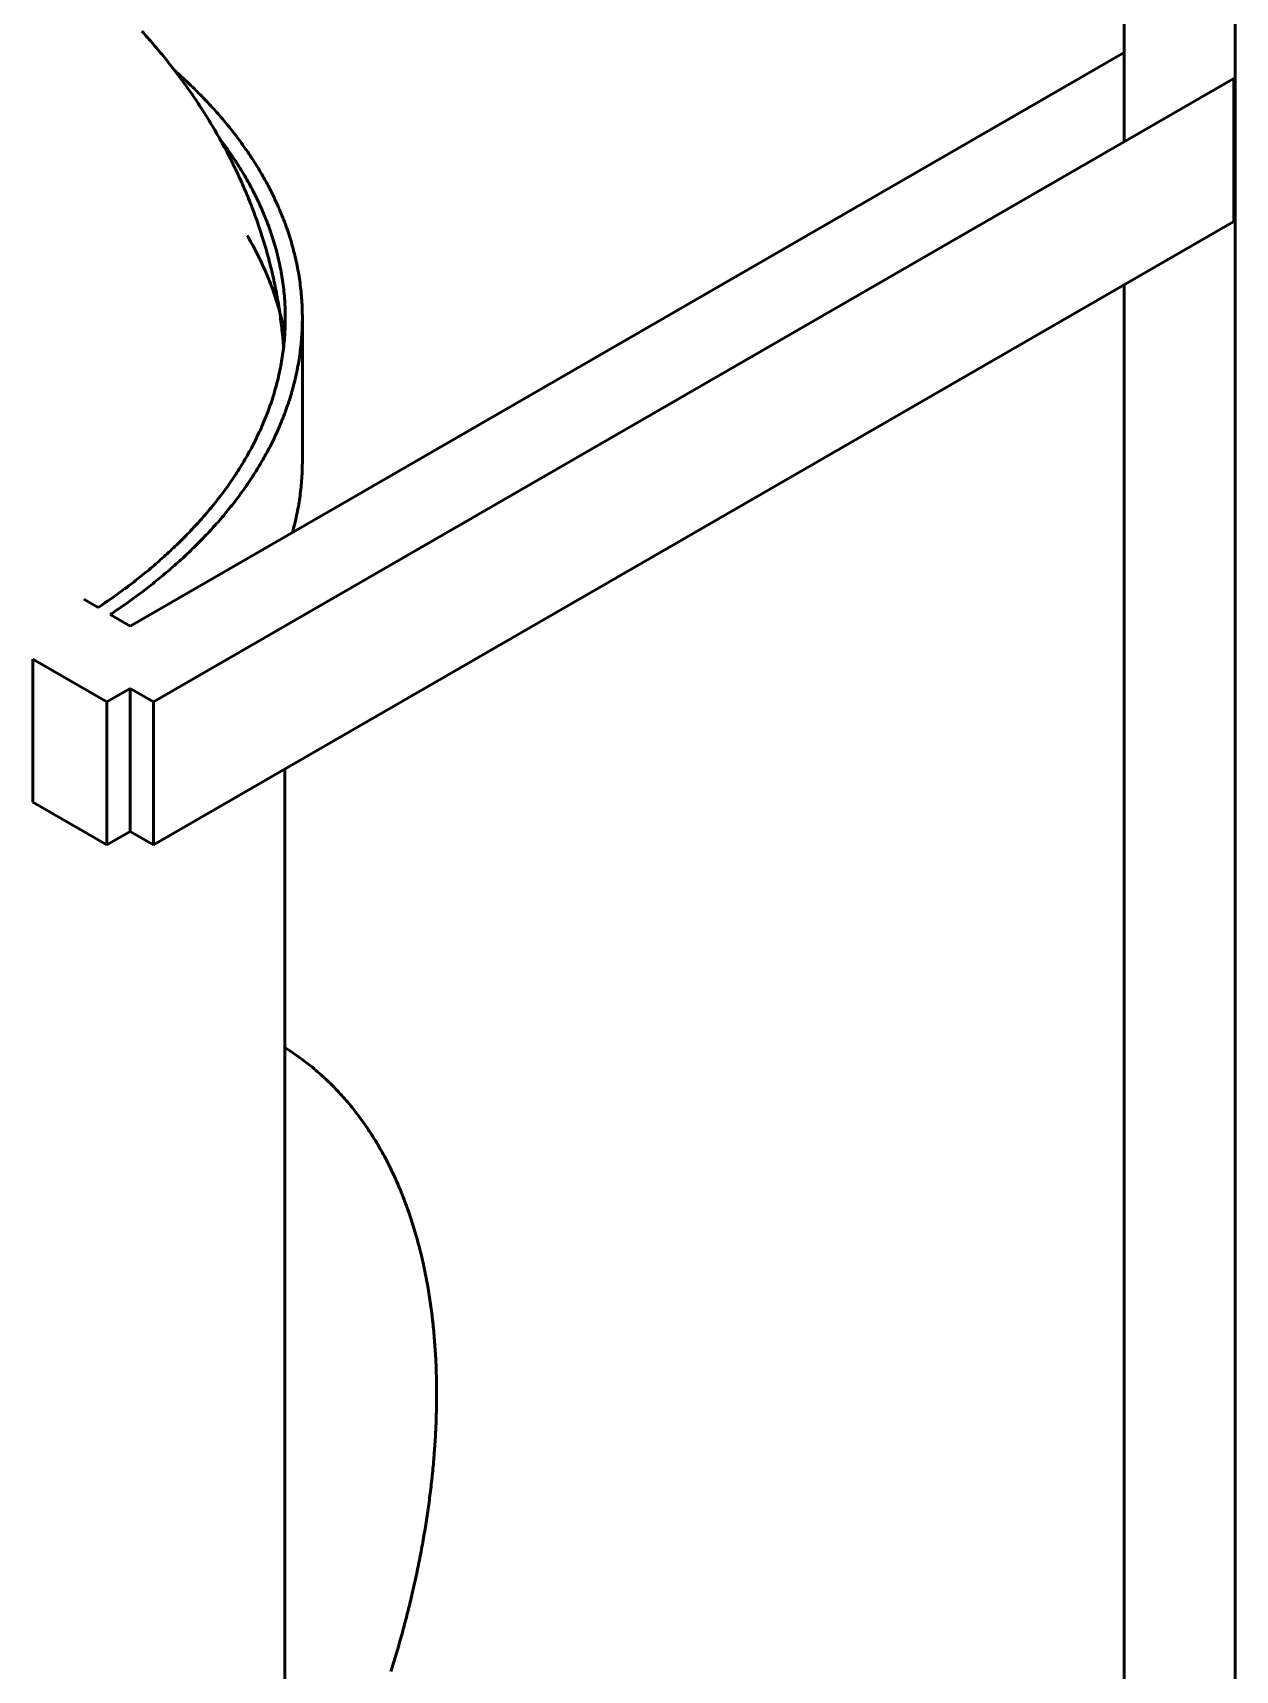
# Model space of a CAD drawing. Header units: millimetres. Extents: x 0 to 594, y 0 to 420.
# Drawn here: x 489.08 to 516.55, y 237.43 to 274.85 of the extents above; entities that cross this region are included whole.
import ezdxf

# ---------------------------------------------------------------- set-up
doc = ezdxf.new("R2010")
doc.units = ezdxf.units.MM
doc.layers.add('01-VISIBLE', color=7, linetype='CONTINUOUS', lineweight=50)

msp = doc.modelspace()

# ---------------------------------------------------------------- linework, layer by layer
at = {"layer": '01-VISIBLE'}
for p, q in [((514.005, 272.361), (514.005, 298.434)), ((516.545, 233.046), (516.545, 298.434)), ((491.304, 261.295), (514.005, 274.402)), ((491.835, 259.56), (516.513, 273.808)), ((516.513, 270.542), (516.513, 273.808)), ((491.835, 256.294), (516.513, 270.542)), ((514.005, 234.198), (514.005, 269.095)), ((495.239, 265.072), (495.239, 268.338)), ((490.244, 261.908), (490.573, 261.718)), ((490.849, 261.558), (491.304, 261.295)), ((489.081, 260.538), (490.774, 259.56)), ((489.081, 257.272), (489.081, 260.538)), ((490.774, 259.56), (491.304, 259.867)), ((491.304, 256.601), (491.304, 259.867)), ((491.304, 259.867), (491.835, 259.56)), ((490.774, 256.294), (490.774, 259.56)), ((491.835, 256.294), (491.835, 259.56)), ((494.839, 229.833), (494.839, 258.029)), ((489.081, 257.272), (490.774, 256.294)), ((490.774, 256.294), (491.304, 256.601)), ((491.304, 256.601), (491.835, 256.294))]:
    msp.add_line(p, q, dxfattribs=at)
for points in [[(494.81, 267.664), (494.806, 267.714), (494.802, 267.764), (494.798, 267.814), (494.794, 267.864), (494.789, 267.914), (494.784, 267.964), (494.779, 268.014), (494.773, 268.063), (494.768, 268.113), (494.762, 268.163), (494.756, 268.213), (494.75, 268.262), (494.743, 268.312), (494.736, 268.362), (494.729, 268.411), (494.722, 268.461), (494.715, 268.51), (494.707, 268.56), (494.699, 268.609), (494.691, 268.659), (494.683, 268.708), (494.674, 268.757), (494.666, 268.807), (494.657, 268.856), (494.647, 268.905), (494.638, 268.954), (494.628, 269.004), (494.618, 269.053), (494.608, 269.102), (494.598, 269.151), (494.587, 269.2), (494.577, 269.249), (494.566, 269.297), (494.554, 269.346), (494.543, 269.395), (494.531, 269.444), (494.52, 269.492), (494.507, 269.541), (494.495, 269.59), (494.483, 269.638), (494.47, 269.687), (494.457, 269.735), (494.444, 269.783), (494.431, 269.832), (494.417, 269.88), (494.403, 269.928), (494.389, 269.976), (494.375, 270.024), (494.361, 270.072), (494.346, 270.12), (494.331, 270.168), (494.316, 270.216), (494.301, 270.263), (494.285, 270.311), (494.27, 270.358), (494.254, 270.406), (494.238, 270.453), (494.221, 270.501), (494.205, 270.548), (494.188, 270.595), (494.171, 270.642), (494.154, 270.689), (494.137, 270.736), (494.119, 270.783), (494.102, 270.83), (494.084, 270.877), (494.066, 270.924), (494.047, 270.97), (494.029, 271.017), (494.01, 271.063), (493.991, 271.11), (493.972, 271.156), (493.953, 271.202), (493.933, 271.248), (493.913, 271.294), (493.894, 271.34), (493.874, 271.386), (493.853, 271.432), (493.833, 271.478), (493.812, 271.523), (493.791, 271.569), (493.77, 271.614), (493.749, 271.66), (493.728, 271.705), (493.706, 271.75), (493.684, 271.795), (493.662, 271.84), (493.64, 271.885), (493.618, 271.93), (493.595, 271.975), (493.572, 272.019), (493.55, 272.064), (493.527, 272.108), (493.503, 272.153), (493.48, 272.197), (493.456, 272.241), (493.432, 272.285), (493.408, 272.329), (493.384, 272.373), (493.36, 272.417), (493.336, 272.461), (493.311, 272.504), (493.286, 272.548), (493.261, 272.591), (493.236, 272.634), (493.21, 272.678), (493.185, 272.721), (493.159, 272.764), (493.133, 272.807), (493.107, 272.849), (493.081, 272.892), (493.055, 272.935), (493.028, 272.977), (493.002, 273.019), (492.975, 273.062), (492.948, 273.104), (492.92, 273.146), (492.893, 273.188), (492.866, 273.23), (492.838, 273.272), (492.81, 273.313), (492.782, 273.355), (492.754, 273.396), (492.726, 273.437), (492.697, 273.479), (492.669, 273.52), (492.64, 273.561), (492.611, 273.602), (492.582, 273.642), (492.552, 273.683), (492.523, 273.724), (492.494, 273.764), (492.464, 273.804), (492.434, 273.845), (492.404, 273.885), (492.374, 273.925), (492.344, 273.965), (492.313, 274.004), (492.283, 274.044), (492.252, 274.084), (492.221, 274.123), (492.19, 274.162), (492.159, 274.202), (492.128, 274.241), (492.096, 274.28), (492.064, 274.319), (492.033, 274.357), (492.001, 274.396), (491.969, 274.435), (491.937, 274.473), (491.905, 274.511), (491.872, 274.55), (491.84, 274.588), (491.807, 274.626), (491.774, 274.663), (491.741, 274.701), (491.708, 274.739), (491.675, 274.776), (491.641, 274.814), (491.608, 274.851), (491.574, 274.888)], [(495.239, 268.338), (495.239, 268.388), (495.238, 268.438), (495.237, 268.488), (495.235, 268.538), (495.234, 268.588), (495.231, 268.638), (495.229, 268.688), (495.225, 268.738), (495.222, 268.788), (495.218, 268.838), (495.213, 268.888), (495.209, 268.937), (495.203, 268.987), (495.198, 269.037), (495.192, 269.087), (495.185, 269.136), (495.178, 269.186), (495.171, 269.235), (495.164, 269.285), (495.155, 269.334), (495.147, 269.384), (495.138, 269.433), (495.129, 269.482), (495.119, 269.531), (495.109, 269.58), (495.099, 269.629), (495.088, 269.678), (495.076, 269.727), (495.065, 269.775), (495.053, 269.824), (495.04, 269.873), (495.028, 269.921), (495.014, 269.969), (495.001, 270.017), (494.987, 270.065), (494.973, 270.113), (494.958, 270.161), (494.943, 270.209), (494.928, 270.257), (494.912, 270.304), (494.896, 270.352), (494.879, 270.399), (494.862, 270.446), (494.845, 270.493), (494.828, 270.54), (494.81, 270.587), (494.792, 270.633), (494.773, 270.68), (494.754, 270.726), (494.735, 270.772), (494.715, 270.819), (494.696, 270.864), (494.675, 270.91), (494.655, 270.956), (494.634, 271.001), (494.613, 271.047), (494.591, 271.092), (494.57, 271.137), (494.548, 271.182), (494.525, 271.227), (494.502, 271.271), (494.479, 271.316), (494.456, 271.36), (494.433, 271.404), (494.409, 271.448), (494.385, 271.492), (494.36, 271.536), (494.335, 271.579), (494.31, 271.623), (494.285, 271.666), (494.26, 271.709), (494.234, 271.752), (494.208, 271.795), (494.181, 271.837), (494.155, 271.88), (494.128, 271.922), (494.101, 271.964), (494.073, 272.006), (494.046, 272.048), (494.018, 272.089), (493.99, 272.131), (493.961, 272.172), (493.933, 272.213), (493.904, 272.254), (493.875, 272.295), (493.846, 272.335), (493.816, 272.376), (493.786, 272.416), (493.756, 272.456), (493.726, 272.496), (493.696, 272.536), (493.665, 272.575), (493.634, 272.615), (493.603, 272.654), (493.572, 272.693), (493.54, 272.732), (493.509, 272.771), (493.477, 272.809), (493.445, 272.848), (493.412, 272.886), (493.38, 272.924), (493.347, 272.962), (493.314, 272.999), (493.281, 273.037), (493.248, 273.074), (493.214, 273.112), (493.181, 273.149), (493.147, 273.186), (493.113, 273.223), (493.079, 273.259), (493.045, 273.296), (493.01, 273.332), (492.975, 273.368), (492.941, 273.404), (492.906, 273.44), (492.87, 273.475), (492.835, 273.511), (492.8, 273.546), (492.764, 273.581), (492.728, 273.616), (492.692, 273.651), (492.656, 273.686), (492.62, 273.72), (492.583, 273.754), (492.547, 273.788), (492.51, 273.823), (492.473, 273.856), (492.436, 273.89), (492.399, 273.924), (492.362, 273.957), (492.324, 273.99)], [(494.849, 268.338), (494.849, 268.388), (494.848, 268.438), (494.847, 268.488), (494.845, 268.539), (494.843, 268.589), (494.841, 268.639), (494.838, 268.689), (494.835, 268.739), (494.831, 268.79), (494.827, 268.84), (494.823, 268.89), (494.818, 268.94), (494.812, 268.99), (494.807, 269.04), (494.8, 269.089), (494.794, 269.139), (494.787, 269.189), (494.779, 269.239), (494.771, 269.288), (494.763, 269.338), (494.754, 269.387), (494.745, 269.437), (494.735, 269.486), (494.726, 269.535), (494.715, 269.584), (494.704, 269.634), (494.693, 269.683), (494.682, 269.731), (494.67, 269.78), (494.657, 269.829), (494.645, 269.878), (494.631, 269.926), (494.618, 269.974), (494.604, 270.023), (494.59, 270.071), (494.575, 270.119), (494.56, 270.167), (494.544, 270.215), (494.529, 270.262), (494.512, 270.31), (494.496, 270.357), (494.479, 270.405), (494.462, 270.452), (494.444, 270.499), (494.426, 270.546), (494.408, 270.593), (494.389, 270.639), (494.37, 270.686), (494.351, 270.732), (494.331, 270.778), (494.311, 270.825), (494.29, 270.87), (494.27, 270.916), (494.249, 270.962), (494.227, 271.007), (494.206, 271.053), (494.184, 271.098), (494.161, 271.143), (494.139, 271.188), (494.116, 271.232), (494.092, 271.277), (494.069, 271.321), (494.045, 271.366), (494.021, 271.41), (493.996, 271.454), (493.972, 271.497), (493.947, 271.541), (493.921, 271.584), (493.896, 271.628), (493.87, 271.671), (493.844, 271.714), (493.817, 271.756), (493.791, 271.799), (493.764, 271.841), (493.736, 271.884), (493.709, 271.926), (493.681, 271.968), (493.653, 272.009), (493.625, 272.051), (493.597, 272.092), (493.568, 272.133), (493.539, 272.174), (493.51, 272.215), (493.48, 272.256), (493.45, 272.297), (493.42, 272.337), (493.39, 272.377), (493.36, 272.417)], [(494.837, 267.96), (494.827, 268.009), (494.818, 268.059), (494.808, 268.109), (494.797, 268.158), (494.786, 268.208), (494.775, 268.257), (494.764, 268.306), (494.752, 268.355), (494.739, 268.404), (494.726, 268.453), (494.713, 268.502), (494.7, 268.551), (494.686, 268.599), (494.672, 268.648), (494.657, 268.696), (494.642, 268.745), (494.626, 268.793), (494.611, 268.841), (494.594, 268.889), (494.578, 268.937), (494.561, 268.984), (494.544, 269.032), (494.526, 269.079), (494.508, 269.127), (494.49, 269.174), (494.471, 269.221), (494.452, 269.268), (494.433, 269.315), (494.414, 269.361), (494.394, 269.408), (494.373, 269.454), (494.353, 269.5), (494.332, 269.546), (494.31, 269.592), (494.289, 269.638), (494.267, 269.683), (494.245, 269.729), (494.222, 269.774), (494.199, 269.819), (494.176, 269.864), (494.153, 269.909), (494.129, 269.954), (494.105, 269.998), (494.08, 270.043), (494.056, 270.087), (494.031, 270.131), (494.006, 270.175), (493.98, 270.218)], [(490.573, 261.718), (490.614, 261.746), (490.656, 261.774), (490.697, 261.802), (490.738, 261.83), (490.78, 261.858), (490.821, 261.887), (490.862, 261.916), (490.903, 261.944), (490.944, 261.973), (490.984, 262.003), (491.025, 262.032), (491.065, 262.061), (491.106, 262.091), (491.146, 262.121), (491.186, 262.15), (491.226, 262.18), (491.266, 262.211), (491.306, 262.241), (491.346, 262.271), (491.386, 262.302), (491.425, 262.333), (491.464, 262.364), (491.504, 262.395), (491.543, 262.426), (491.582, 262.457), (491.621, 262.489), (491.659, 262.521), (491.698, 262.552), (491.737, 262.584), (491.775, 262.617), (491.813, 262.649), (491.851, 262.681), (491.889, 262.714), (491.927, 262.747), (491.965, 262.78), (492.002, 262.813), (492.04, 262.846), (492.077, 262.879), (492.114, 262.913), (492.151, 262.947), (492.188, 262.981), (492.225, 263.015), (492.261, 263.049), (492.298, 263.083), (492.334, 263.118), (492.37, 263.152), (492.406, 263.187), (492.442, 263.222), (492.477, 263.258), (492.513, 263.293), (492.548, 263.328), (492.583, 263.364), (492.618, 263.4), (492.653, 263.436), (492.687, 263.472), (492.722, 263.509), (492.756, 263.545), (492.79, 263.582), (492.824, 263.619), (492.858, 263.656), (492.891, 263.693), (492.925, 263.73), (492.958, 263.768), (492.991, 263.806), (493.023, 263.843), (493.056, 263.881), (493.088, 263.92), (493.12, 263.958), (493.152, 263.997), (493.184, 264.035), (493.216, 264.074), (493.247, 264.113), (493.278, 264.153), (493.309, 264.192), (493.339, 264.232), (493.37, 264.271), (493.4, 264.311), (493.43, 264.351), (493.46, 264.392), (493.489, 264.432), (493.519, 264.473), (493.548, 264.513), (493.576, 264.554), (493.605, 264.596), (493.633, 264.637), (493.661, 264.678), (493.689, 264.72), (493.717, 264.762), (493.744, 264.804), (493.771, 264.846), (493.798, 264.888), (493.824, 264.931), (493.851, 264.973), (493.877, 265.016), (493.902, 265.059), (493.928, 265.102), (493.953, 265.145), (493.978, 265.189), (494.002, 265.232), (494.027, 265.276), (494.051, 265.32), (494.074, 265.364), (494.098, 265.409), (494.121, 265.453), (494.144, 265.498), (494.166, 265.542), (494.188, 265.587), (494.21, 265.632), (494.232, 265.677), (494.253, 265.723), (494.274, 265.768), (494.294, 265.814), (494.315, 265.86), (494.335, 265.906), (494.354, 265.952), (494.373, 265.998), (494.392, 266.044), (494.411, 266.091), (494.429, 266.137), (494.447, 266.184), (494.464, 266.231), (494.482, 266.278), (494.498, 266.325), (494.515, 266.373), (494.531, 266.42), (494.547, 266.467), (494.562, 266.515), (494.577, 266.563), (494.591, 266.611), (494.606, 266.659), (494.619, 266.707), (494.633, 266.755), (494.646, 266.803), (494.659, 266.852), (494.671, 266.9), (494.683, 266.949), (494.694, 266.998), (494.705, 267.047), (494.716, 267.096), (494.726, 267.145), (494.736, 267.194), (494.746, 267.243), (494.755, 267.292), (494.764, 267.341), (494.772, 267.391), (494.78, 267.44), (494.787, 267.49), (494.794, 267.539), (494.801, 267.589), (494.807, 267.638), (494.813, 267.688), (494.818, 267.738), (494.823, 267.788), (494.827, 267.838), (494.831, 267.888), (494.835, 267.938), (494.838, 267.987), (494.841, 268.037), (494.843, 268.087), (494.845, 268.138), (494.847, 268.188), (494.848, 268.238), (494.849, 268.288), (494.849, 268.338)], [(490.849, 261.558), (490.891, 261.586), (490.932, 261.614), (490.974, 261.642), (491.015, 261.67), (491.056, 261.699), (491.098, 261.727), (491.139, 261.756), (491.18, 261.784), (491.221, 261.813), (491.262, 261.842), (491.302, 261.872), (491.343, 261.901), (491.383, 261.93), (491.424, 261.96), (491.464, 261.99), (491.504, 262.02), (491.544, 262.05), (491.584, 262.08), (491.624, 262.11), (491.664, 262.141), (491.703, 262.171), (491.743, 262.202), (491.782, 262.233), (491.822, 262.264), (491.861, 262.296), (491.9, 262.327), (491.939, 262.358), (491.977, 262.39), (492.016, 262.422), (492.055, 262.454), (492.093, 262.486), (492.131, 262.518), (492.17, 262.551), (492.208, 262.584), (492.245, 262.616), (492.283, 262.649), (492.321, 262.682), (492.358, 262.716), (492.396, 262.749), (492.433, 262.782), (492.47, 262.816), (492.507, 262.85), (492.544, 262.884), (492.58, 262.918), (492.617, 262.953), (492.653, 262.987), (492.689, 263.022), (492.725, 263.057), (492.761, 263.092), (492.797, 263.127), (492.832, 263.162), (492.868, 263.197), (492.903, 263.233), (492.938, 263.269), (492.973, 263.305), (493.007, 263.341), (493.042, 263.377), (493.076, 263.414), (493.111, 263.45), (493.145, 263.487), (493.178, 263.524), (493.212, 263.561), (493.246, 263.598), (493.279, 263.636), (493.312, 263.673), (493.345, 263.711), (493.378, 263.749), (493.41, 263.787), (493.442, 263.825), (493.475, 263.864), (493.507, 263.902), (493.538, 263.941), (493.57, 263.98), (493.601, 264.019), (493.632, 264.058), (493.663, 264.098), (493.694, 264.137), (493.724, 264.177), (493.754, 264.217), (493.784, 264.257), (493.814, 264.298), (493.844, 264.338), (493.873, 264.379), (493.902, 264.419), (493.931, 264.46), (493.96, 264.501), (493.988, 264.543), (494.016, 264.584), (494.044, 264.626), (494.072, 264.667), (494.099, 264.709), (494.126, 264.751), (494.153, 264.794), (494.18, 264.836), (494.206, 264.879), (494.233, 264.921), (494.258, 264.964), (494.284, 265.007), (494.309, 265.051), (494.334, 265.094), (494.359, 265.138), (494.384, 265.181), (494.408, 265.225), (494.432, 265.269), (494.455, 265.313), (494.479, 265.358), (494.502, 265.402), (494.524, 265.447), (494.547, 265.492), (494.569, 265.537), (494.591, 265.582), (494.612, 265.627), (494.633, 265.672), (494.654, 265.718), (494.675, 265.764), (494.695, 265.809), (494.715, 265.855), (494.734, 265.901), (494.754, 265.948), (494.772, 265.994), (494.791, 266.041), (494.809, 266.087), (494.827, 266.134), (494.845, 266.181), (494.862, 266.228), (494.879, 266.275), (494.895, 266.323), (494.911, 266.37), (494.927, 266.417), (494.943, 266.465), (494.958, 266.513), (494.972, 266.561), (494.987, 266.609), (495.001, 266.657), (495.014, 266.705), (495.027, 266.753), (495.04, 266.802), (495.052, 266.85), (495.065, 266.899), (495.076, 266.948), (495.087, 266.997), (495.098, 267.045), (495.109, 267.094), (495.119, 267.144), (495.129, 267.193), (495.138, 267.242), (495.147, 267.291), (495.155, 267.341), (495.163, 267.39), (495.171, 267.439), (495.178, 267.489), (495.185, 267.539), (495.192, 267.588), (495.198, 267.638), (495.203, 267.688), (495.209, 267.738), (495.213, 267.787), (495.218, 267.837), (495.222, 267.887), (495.225, 267.937), (495.229, 267.987), (495.231, 268.037), (495.234, 268.087), (495.235, 268.137), (495.237, 268.187), (495.238, 268.238), (495.239, 268.288), (495.239, 268.338)], [(495.013, 263.437), (495.027, 263.485), (495.04, 263.534), (495.052, 263.582), (495.064, 263.631), (495.076, 263.68), (495.087, 263.729), (495.098, 263.778), (495.108, 263.827), (495.119, 263.876), (495.128, 263.925), (495.138, 263.974), (495.147, 264.024), (495.155, 264.073), (495.163, 264.123), (495.171, 264.172), (495.178, 264.222), (495.185, 264.272), (495.192, 264.321), (495.198, 264.371), (495.203, 264.421), (495.209, 264.471), (495.213, 264.521), (495.218, 264.571), (495.222, 264.621), (495.225, 264.671), (495.229, 264.721), (495.231, 264.771), (495.234, 264.821), (495.235, 264.871), (495.237, 264.921), (495.238, 264.971), (495.239, 265.022), (495.239, 265.072)], [(494.839, 251.661), (494.883, 251.634), (494.926, 251.606), (494.969, 251.578), (495.012, 251.549), (495.055, 251.52), (495.097, 251.491), (495.14, 251.461), (495.182, 251.431), (495.223, 251.401), (495.265, 251.37), (495.306, 251.339), (495.347, 251.307), (495.387, 251.276), (495.428, 251.243), (495.468, 251.211), (495.507, 251.178), (495.547, 251.145), (495.586, 251.111), (495.625, 251.077), (495.664, 251.043), (495.702, 251.009), (495.74, 250.974), (495.778, 250.939), (495.815, 250.903), (495.852, 250.867), (495.889, 250.831), (495.926, 250.795), (495.962, 250.758), (495.998, 250.721), (496.033, 250.684), (496.069, 250.646), (496.104, 250.608), (496.139, 250.57), (496.173, 250.532), (496.207, 250.493), (496.241, 250.454), (496.274, 250.415), (496.307, 250.375), (496.34, 250.336), (496.373, 250.295), (496.405, 250.255), (496.437, 250.215), (496.469, 250.174), (496.5, 250.133), (496.531, 250.092), (496.562, 250.05), (496.592, 250.009), (496.622, 249.967), (496.652, 249.925), (496.681, 249.882), (496.711, 249.84), (496.739, 249.797), (496.768, 249.754), (496.796, 249.711), (496.824, 249.667), (496.852, 249.624), (496.879, 249.58), (496.906, 249.536), (496.933, 249.492), (496.959, 249.448), (496.985, 249.403), (497.011, 249.358), (497.037, 249.313), (497.062, 249.268), (497.087, 249.223), (497.111, 249.178), (497.135, 249.132), (497.16, 249.087), (497.183, 249.041), (497.207, 248.995), (497.23, 248.949), (497.253, 248.903), (497.275, 248.856), (497.297, 248.81), (497.319, 248.763), (497.341, 248.716), (497.363, 248.669), (497.384, 248.622), (497.404, 248.575), (497.425, 248.528), (497.445, 248.48), (497.465, 248.433), (497.485, 248.385), (497.505, 248.337), (497.524, 248.289), (497.543, 248.241), (497.561, 248.193), (497.58, 248.145), (497.598, 248.097), (497.616, 248.048), (497.633, 248), (497.65, 247.951), (497.668, 247.903), (497.684, 247.854), (497.701, 247.805), (497.717, 247.756), (497.733, 247.707), (497.749, 247.658), (497.764, 247.609), (497.78, 247.559), (497.795, 247.51), (497.809, 247.461), (497.824, 247.411), (497.838, 247.361), (497.852, 247.312), (497.866, 247.262), (497.879, 247.212), (497.893, 247.162), (497.906, 247.113), (497.919, 247.063), (497.931, 247.013), (497.944, 246.962), (497.956, 246.912), (497.968, 246.862), (497.979, 246.812), (497.991, 246.762), (498.002, 246.711), (498.013, 246.661), (498.024, 246.61), (498.034, 246.56), (498.044, 246.509), (498.054, 246.459), (498.064, 246.408), (498.074, 246.357), (498.083, 246.307), (498.093, 246.256), (498.102, 246.205), (498.11, 246.154), (498.119, 246.103), (498.127, 246.052), (498.135, 246.002), (498.143, 245.951), (498.151, 245.9), (498.159, 245.848), (498.166, 245.797), (498.173, 245.746), (498.18, 245.695), (498.187, 245.644), (498.193, 245.593), (498.2, 245.542), (498.206, 245.49), (498.212, 245.439), (498.217, 245.388), (498.223, 245.337), (498.228, 245.285), (498.233, 245.234), (498.238, 245.183), (498.243, 245.131), (498.248, 245.08), (498.252, 245.029), (498.256, 244.977), (498.26, 244.926), (498.264, 244.874), (498.268, 244.823), (498.271, 244.771), (498.275, 244.72), (498.278, 244.668), (498.281, 244.617), (498.284, 244.565), (498.286, 244.514), (498.289, 244.462), (498.291, 244.411), (498.293, 244.359), (498.295, 244.308), (498.296, 244.256), (498.298, 244.204), (498.299, 244.153), (498.301, 244.101), (498.302, 244.05), (498.303, 243.998), (498.303, 243.947), (498.304, 243.895), (498.304, 243.843), (498.304, 243.792), (498.305, 243.74), (498.304, 243.689), (498.304, 243.637), (498.304, 243.585), (498.303, 243.534), (498.302, 243.482), (498.302, 243.431), (498.301, 243.379), (498.299, 243.328), (498.298, 243.276), (498.296, 243.224), (498.295, 243.173), (498.293, 243.121), (498.291, 243.07), (498.289, 243.018), (498.287, 242.967), (498.284, 242.915), (498.282, 242.864), (498.279, 242.812), (498.276, 242.761), (498.273, 242.709), (498.27, 242.658), (498.267, 242.606), (498.263, 242.555), (498.26, 242.503), (498.256, 242.452), (498.252, 242.4), (498.248, 242.349), (498.244, 242.297), (498.24, 242.246), (498.235, 242.195), (498.231, 242.143), (498.226, 242.092), (498.221, 242.04), (498.216, 241.989), (498.211, 241.938), (498.206, 241.886), (498.2, 241.835), (498.195, 241.784), (498.189, 241.733), (498.184, 241.681), (498.178, 241.63), (498.172, 241.579), (498.165, 241.528), (498.159, 241.476), (498.153, 241.425), (498.146, 241.374), (498.139, 241.323), (498.133, 241.272), (498.126, 241.221), (498.119, 241.17), (498.111, 241.118), (498.104, 241.067), (498.097, 241.016), (498.089, 240.965), (498.081, 240.914), (498.074, 240.863), (498.066, 240.812), (498.058, 240.761), (498.049, 240.71), (498.041, 240.66), (498.033, 240.609), (498.024, 240.558), (498.015, 240.507), (498.007, 240.456), (497.998, 240.405), (497.989, 240.355), (497.98, 240.304), (497.97, 240.253), (497.961, 240.202), (497.951, 240.152), (497.942, 240.101), (497.932, 240.05), (497.922, 240), (497.912, 239.949), (497.902, 239.898), (497.892, 239.848), (497.882, 239.797), (497.871, 239.747), (497.861, 239.696), (497.85, 239.646), (497.839, 239.595), (497.828, 239.545), (497.818, 239.494), (497.806, 239.444), (497.795, 239.394), (497.784, 239.343), (497.773, 239.293), (497.761, 239.243), (497.749, 239.192), (497.738, 239.142), (497.726, 239.092), (497.714, 239.042), (497.702, 238.992), (497.69, 238.942), (497.677, 238.891), (497.665, 238.841), (497.652, 238.791), (497.64, 238.741), (497.627, 238.691), (497.614, 238.641), (497.602, 238.591), (497.589, 238.541), (497.575, 238.492), (497.562, 238.442), (497.549, 238.392), (497.535, 238.342), (497.522, 238.292), (497.508, 238.242), (497.495, 238.193), (497.481, 238.143), (497.467, 238.093), (497.453, 238.044), (497.439, 237.994), (497.424, 237.944), (497.41, 237.895), (497.396, 237.845), (497.381, 237.796), (497.367, 237.746), (497.352, 237.697), (497.337, 237.648), (497.322, 237.598), (497.307, 237.549), (497.292, 237.499), (497.277, 237.45), (497.262, 237.401)]]:
    msp.add_lwpolyline(points, dxfattribs=at)

doc.saveas('drawing.dxf')
